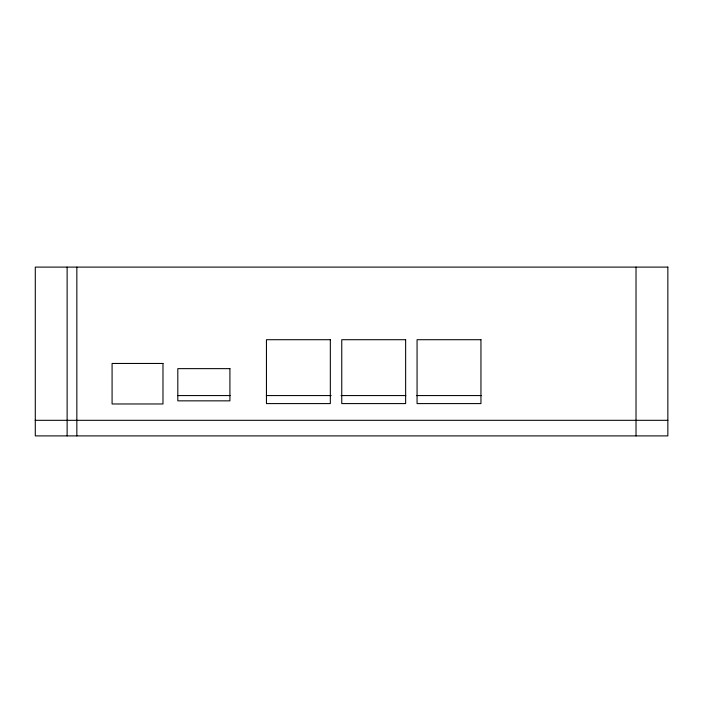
<?xml version="1.0" encoding="UTF-8"?>
<svg xmlns="http://www.w3.org/2000/svg" width="703" height="703" viewBox="0 0 703 703"><rect width="100%" height="100%" fill="white"/><g stroke="black" fill="none" stroke-linecap="round" stroke-linejoin="round"><path stroke-width="1.05" d="M177.464 395.569L230.162 395.569M266.393 395.569L331.175 395.569M341.052 395.569L405.833 395.569M416.809 395.569L481.581 395.569M35.15 420.315L667.85 420.315M636.022 267.105L636.022 435.895M76.847 267.105L76.847 435.895M67.128 267.105L67.128 435.895M667.85 267.105L35.291 267.105L35.291 435.895L667.85 435.895L667.85 267.105M330.331 339.707L266.446 339.707L266.446 403.592L330.331 403.592L330.331 339.707M405.64 339.707L341.755 339.707L341.755 403.592L405.64 403.592L405.64 339.707M480.949 339.707L417.064 339.707L417.064 403.592L480.949 403.592L480.949 339.707M162.982 363.46L112.085 363.46L112.085 403.97L162.982 403.97L162.982 363.46M229.916 368.644L177.815 368.644L177.815 400.851L229.916 400.851L229.916 368.644"/></g></svg>
